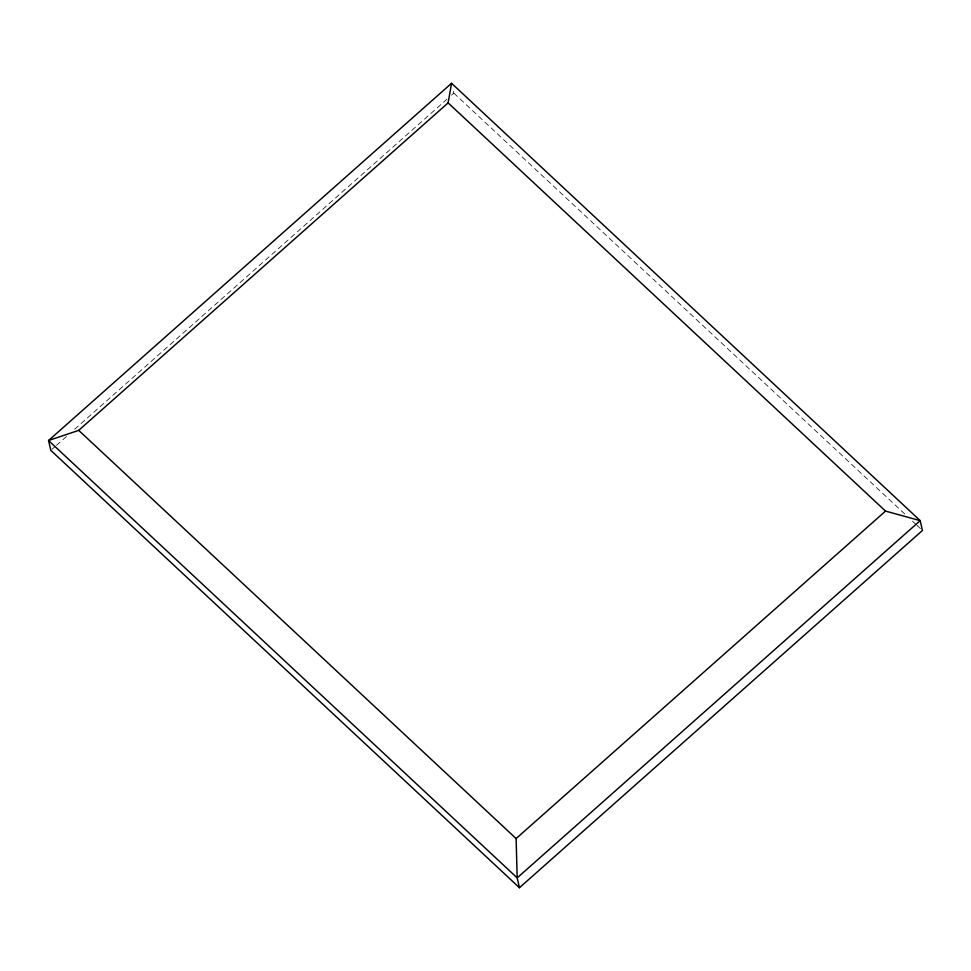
<?xml version="1.0" encoding="UTF-8"?>
<svg xmlns="http://www.w3.org/2000/svg" width="971" height="971" viewBox="0 0 971 971"><rect width="100%" height="100%" fill="white"/><g stroke="black" fill="none" stroke-linecap="round" stroke-linejoin="round"><path stroke-width="0.73" stroke-dasharray="4.86 3.64" d="M51.936 449.355L55.347 446.344M56.476 445.337L67.836 435.275M74.646 429.231L447 99.163M451.539 95.134L453.809 93.119L452.838 88.895M453.809 93.119L905.834 514.97M912.473 521.172L915.799 524.279M916.915 525.311L922.45 530.482"/><path stroke-width="1.46" d="M519.449 887.725L517.191 877.881L48.55 440.518L78.712 430.359L448.129 102.89L451.551 83.275L920.192 520.638L922.45 530.482L519.449 887.725L50.808 450.362L48.55 440.518L451.551 83.275M516.111 838.568L885.528 511.098L920.192 520.638L517.191 877.881L516.111 838.568L78.712 430.359M448.129 102.89L885.528 511.098"/></g></svg>
